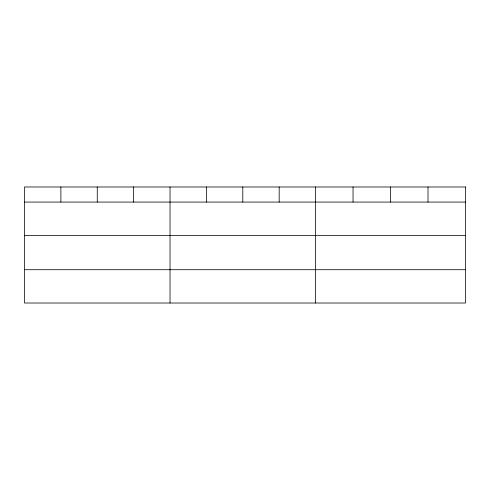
<?xml version="1.0" encoding="UTF-8"?>
<svg xmlns="http://www.w3.org/2000/svg" width="490" height="490" viewBox="0 0 490 490"><rect width="100%" height="100%" fill="white"/><g stroke="black" fill="none" stroke-linecap="round" stroke-linejoin="round"><path stroke-width="0.73" d="M24.5 202.076L465.5 202.076M24.5 235.39L465.5 235.39M24.5 269.708L465.5 269.708M428.015 186.984L428.015 202.076M390.53 186.984L390.53 202.076M353.045 186.984L353.045 202.076M315.56 186.984L315.56 303.016M279.178 186.984L279.178 202.076M242.795 186.984L242.795 202.076M206.413 186.984L206.413 202.076M170.03 186.984L170.03 303.016M133.648 186.984L133.648 202.076M97.265 186.984L97.265 202.076M60.883 186.984L60.883 202.076M465.5 186.984L24.5 186.984L24.5 303.016L465.5 303.016L465.5 186.984"/></g></svg>
